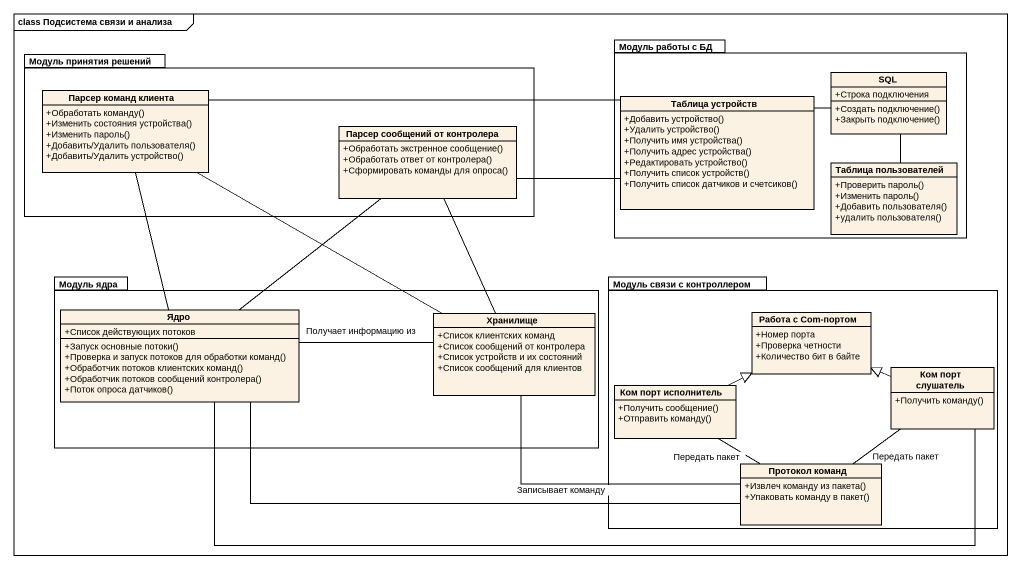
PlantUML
@startuml
mainframe class Подсистема связи и анализа
hide circle
hide empty members
skinparam classAttributeIconSize 0
package "Модуль принятия решений" as Модуль_принятия_решений {
  class "Парсер команд клиента" as Парсер_команд_клиента {
    +Обработать команду()
    +Изменить состояния устройства()
    +Изменить пароль()
    +Добавить/Удалить пользователя()
    +Добавить/Удалить устройство()
  }
  class "Парсер сообщений от контролера" as Парсер_сообщений_от {
    +Обработать экстренное сообщение()
    +Обработать ответ от контролера()
    +Сформировать команды для опроса()
  }
}
package "Модуль работы с БД" as Модуль_работы_с_БД {
  class SQL {
    +Строка подключения
    +Создать подключение()
    +Закрыть подключение()
  }
  class "Таблица устройств" as Таблица_устройств {
    +Добавить устройство()
    +Удалить устройство()
    +Получить имя устройства()
    +Получить адрес устройства()
    +Редактировать устройство()
    +Получить список устройств()
    +Получить список датчиков и счетсиков()
  }
  class "Таблица пользователей" as Таблица_пользователей {
    +Проверить пароль()
    +Изменить пароль()
    +Добавить пользователя()
    +удалить пользователя()
  }
}
package "Модуль ядра" as Модуль_ядра {
  class Ядро {
    +Список действующих потоков
    +Запуск основные потоки()
    +Проверка и запуск потоков для обработки команд()
    +Обработчик потоков клиентских команд()
    +Обработчик потоков сообщений контролера()
    +Поток опроса датчиков()
  }
  class Хранилище {
    +Список клиентских команд
    +Список сообщений от контролера
    +Список устройств и их состояний
    +Список сообщений для клиентов
  }
}
package "Модуль связи с контроллером" as Модуль_связи_с_контроллером {
  class "Работа с Com-портом" as Работа_с_Com_портом {
    +Номер порта
    +Проверка четности
    +Количество бит в байте
  }
  class "Ком порт исполнитель" as Ком_порт_исполнитель {
    +Получить сообщение()
    +Отправить команду()
  }
  class "Ком порт слушатель" as Ком_порт_слушатель {
    +Получить команду()
  }
  class "Протокол команд" as Протокол_команд {
    +Извлеч команду из пакета()
    +Упаковать команду в пакет()
  }
}
Парсер_команд_клиента -right- Таблица_устройств
Парсер_команд_клиента -right- Хранилище
SQL -left- Таблица_устройств
SQL -- Таблица_пользователей
Парсер_сообщений_от -right- Таблица_устройств
Парсер_сообщений_от -- Хранилище
Ядро -up- Парсер_команд_клиента
Ядро -up- Парсер_сообщений_от
Ядро -right- Хранилище : Получает информацию из
Ядро -right- Ком_порт_слушатель
Ядро -right- Протокол_команд
Ком_порт_исполнитель -right-|> Работа_с_Com_портом
Ком_порт_исполнитель -- Протокол_команд : Передать пакет
Ком_порт_слушатель -left-|> Работа_с_Com_портом
Ком_порт_слушатель -- Протокол_команд : Передать пакет
Протокол_команд -left- Хранилище : Записывает команду
@enduml
